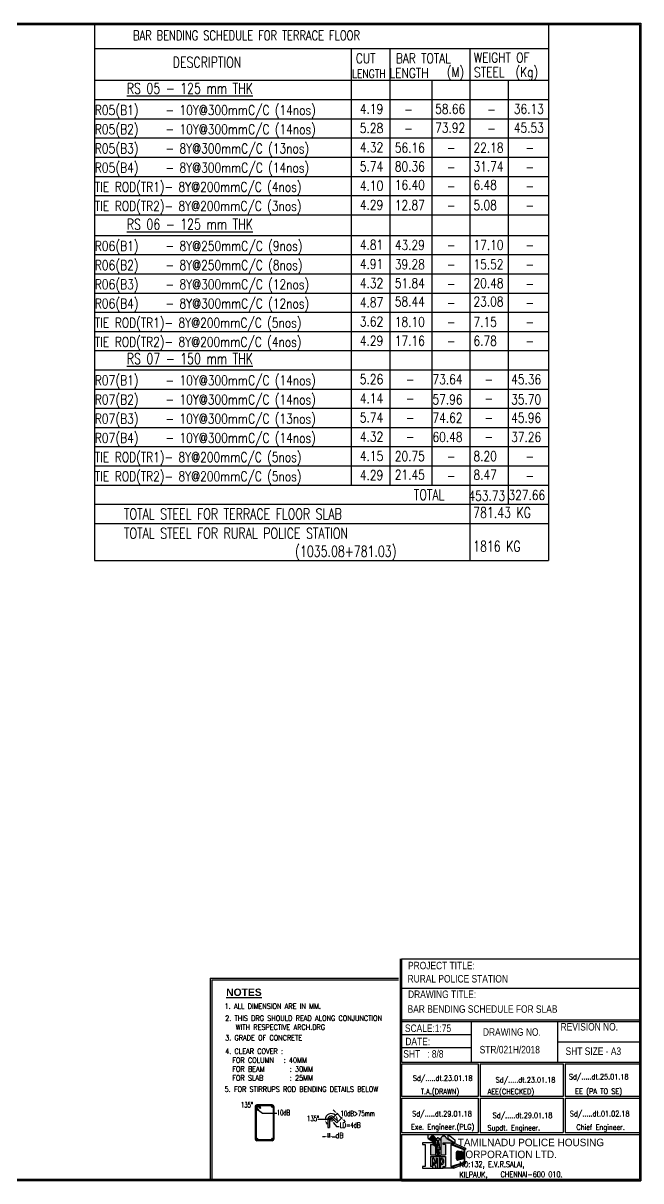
# Model space of a CAD drawing. Header units: millimetres. Extents: x 12977220 to 13113408, y -169657 to -55898.
# Drawn here: x 13107072 to 13113408, y -90005 to -78142 of the extents above; entities that cross this region are included whole.
import ezdxf

# ---------------------------------------------------------------- set-up
doc = ezdxf.new("R2010")
doc.units = ezdxf.units.MM
doc.header["$LTSCALE"] = 3
doc.linetypes.add('HIDDENX2', pattern=[0.75, 0.5, -0.25])
for name, color, linetype in [('COLUMN', 6, 'Continuous'), ('COLUMN-NAME', 83, 'Continuous'), ('DIM', 9, 'Continuous'), ('DIM1', 9, 'Continuous'), ('FORMWORK-SLAB', 33, 'HIDDENX2'), ('MAINROD', 31, 'Continuous'), ('OUTER FRAME', 7, 'Continuous'), ('text', 33, 'Continuous'), ('TITLE', 13, 'Continuous')]:
    doc.layers.add(name, color=color, linetype=linetype)
doc.styles.add('NOTES', font='romans.shx', dxfattribs={"width": 0.8})
doc.styles.add('ROD NAME', font='romans.shx', dxfattribs={"width": 0.75})
doc.styles.add('ROMAN', font='ROMANS.SHX', dxfattribs={"width": 0.8})
doc.styles.add('ROMANS', font='romans.shx', dxfattribs={"width": 0.8})
doc.styles.add('ROMANT', font='romant.shx', dxfattribs={"width": 0.75})
doc.styles.get("Standard").update_dxf_attribs({"font": 'ARIALBD.TTF', "height": 4.5})
doc.styles.add('style10', font='MICROSS.TTF', dxfattribs={"width": 0.8, "height": 150})
doc.styles.add('style6', font='romans.shx', dxfattribs={"width": 0.8})

# ---------------------------------------------------------------- blocks, each defined once
blk = doc.blocks.new('Logo')
for points in [[(277.93, 34.5), (277.93, 35.54, 0.933082), (276.26, 35.54)], [(278.78, 35.11), (278.65, 35.11), (278.63, 34.86), (278.76, 34.83)], [(284.65, 31.81, 0.490415), (284.11, 31.4), (284.11, 29.63, 0.479267), (284.64, 29.21), (286.42, 29.6), (286.42, 28.61), (286.57, 28.61), (286.57, 32.22), (286.42, 32.28), (286.42, 31.36)]]:
    blk.add_hatch(color=256).paths.add_polyline_path(points)
h = blk.add_hatch(color=256)
h.paths.add_polyline_path([(281.18, 35.54, 0.933082), (279.5, 35.54), (279.5, 30.78), (280.88, 30.78), (280.88, 33.85), (280.22, 33.85), (280.22, 34.27), (283.23, 34.27), (283.43, 34.19), (283.48, 34.3)])
h.paths.add_polyline_path([(277.93, 33.28), (277.24, 33.77), (276.43, 33.77), (276.43, 30.78), (277.93, 30.78)])
h = blk.add_hatch(color=256)
h.paths.add_polyline_path([(278.74, 35.8, 0.266001), (278.5, 35.78), (277.93, 35.41), (277.93, 35.26), (278.11, 35.25), (278.14, 35.14), (278.56, 35.14), (278.56, 35.11), (278.87, 35.11), (278.88, 35.14), (279.29, 35.14), (279.31, 35.26), (279.5, 35.27), (279.5, 35.43)])
h.paths.add_polyline_path([(278.16, 32.62), (278.4, 30.95, 0.515742), (278.77, 30.76), (279.03, 30.9, 0.377912), (279.15, 31.21), (278.69, 32.47, 0.46565), (278.54, 33.1), (278.78, 34.82), (278.58, 34.87)])
h.paths.add_polyline_path([(278.45, 32.48), (278.96, 31.21, -0.383339), (278.9, 31.05), (278.76, 30.97, -0.525535), (278.57, 31.07), (278.4, 32.47, -0.878606)], flags=16)
h = blk.add_hatch(color=256)
h.paths.add_polyline_path([(280.88, 30.24), (276.43, 30.24), (276.43, 27.3), (277.16, 27.3), (277.16, 26.84), (280.2, 26.84), (280.2, 27.3), (280.88, 27.3)])
h.paths.add_polyline_path([(280.3, 29.27), (280.3, 28.35, -0.414214), (279.8, 27.85), (279.41, 27.85, 0.414214), (279.31, 27.75), (279.31, 26.96, -0.414214), (279.21, 26.86), (279.09, 26.86, -0.414214), (278.99, 26.96), (278.99, 29.67, -0.414214), (279.09, 29.77), (279.26, 29.77), (279.8, 29.77, -0.414214)], flags=16)
h.paths.add_polyline_path([(279.97, 28.99), (279.97, 28.63, -0.414214), (279.47, 28.13), (279.41, 28.13, -0.414214), (279.31, 28.23), (279.31, 29.39, -0.414214), (279.41, 29.49), (279.47, 29.49, -0.414214)], flags=0)
h.paths.add_polyline_path([(278.47, 29.77), (278.47, 26.84), (278.04, 26.84), (277.54, 28.43, 0.842453), (277.39, 28.4), (277.39, 27.54), (277.04, 27.54), (277.04, 29.77), (277.47, 29.77), (277.97, 28.32, 0.845688), (278.12, 28.34), (278.12, 29.77)], flags=16)
for p, q in [((275.79, 36.78), (281.73, 36.78)), ((275.79, 35.54), (275.79, 36.78)), ((275.79, 35.54), (277.93, 34.21)), ((275.79, 35.54), (276.26, 35.54)), ((276.26, 35.54), (277.93, 34.5)), ((277.93, 35.41), (278.5, 35.78)), ((277.93, 35.54), (277.93, 30.58)), ((277.93, 35.26), (278.11, 35.25)), ((278.11, 35.25), (278.14, 35.14)), ((278.14, 35.14), (278.56, 35.14)), ((278.58, 34.87), (278.16, 32.62)), ((278.78, 34.82), (278.54, 33.1)), ((278.56, 35.14), (278.56, 35.11)), ((278.56, 35.11), (278.87, 35.11)), ((278.58, 34.87), (278.78, 34.82)), ((278.65, 35.11), (278.63, 34.86)), ((278.74, 35.8), (279.5, 35.43)), ((278.84, 34.35), (278.74, 34.59)), ((278.85, 34.35), (278.75, 34.59)), ((278.85, 34.35), (278.75, 34.59)), ((278.78, 35.11), (278.76, 34.83)), ((278.86, 34.35), (278.76, 34.59)), ((278.86, 34.35), (278.76, 34.59)), ((278.87, 34.36), (278.77, 34.6)), ((278.88, 34.36), (278.78, 34.6)), ((278.87, 35.11), (278.88, 35.14)), ((279.29, 35.14), (278.88, 35.14)), ((279.31, 35.26), (279.29, 35.14)), ((279.5, 35.27), (279.31, 35.26)), ((279.5, 35.54), (279.5, 30.58)), ((281.18, 35.54), (281.73, 35.54)), ((281.18, 35.54), (283.48, 34.3)), ((281.73, 36.78), (283.72, 35.15)), ((281.73, 35.54), (281.73, 36.78)), ((281.73, 35.54), (283.72, 34.33)), ((283.48, 34.3), (283.72, 34.33)), ((283.72, 35.15), (283.72, 34.33)), ((277.24, 34.27), (274.13, 34.27)), ((274.13, 34.27), (274.13, 33.85)), ((274.13, 33.85), (274.85, 33.85)), ((274.85, 33.85), (274.85, 27.3)), ((276.43, 33.77), (276.43, 30.78)), ((276.43, 33.77), (277.24, 33.77)), ((277.24, 34.27), (277.93, 33.79)), ((277.24, 33.77), (277.24, 34.27)), ((277.24, 33.77), (277.93, 33.28)), ((278.16, 32.62), (278.4, 30.95)), ((278.4, 32.47), (278.57, 31.07)), ((278.45, 32.48), (278.96, 31.21)), ((278.69, 32.47), (279.15, 31.21)), ((278.76, 30.97), (278.9, 31.05)), ((278.77, 30.76), (279.03, 30.9)), ((280.22, 33.85), (280.22, 34.27)), ((280.22, 34.27), (283.23, 34.27)), ((280.88, 33.85), (280.22, 33.85)), ((280.88, 33.85), (280.88, 30.78)), ((282.51, 33.85), (286.57, 32.22)), ((282.51, 33.85), (282.51, 27.3)), ((283.23, 33.85), (282.51, 33.85)), ((283.23, 34.27), (286.85, 32.75)), ((283.23, 34.27), (283.23, 33.85)), ((283.23, 33.85), (286.85, 32.28)), ((283.48, 34.3), (283.43, 34.19)), ((284.11, 31.4), (284.11, 29.63)), ((286.42, 31.36), (284.65, 31.81)), ((286.42, 32.26), (286.42, 31.36)), ((286.57, 32.22), (286.85, 32.28)), ((286.57, 32.22), (286.57, 28.61)), ((286.85, 32.75), (286.85, 32.28)), ((276.43, 30.78), (277.93, 30.78)), ((276.43, 30.24), (280.88, 30.24)), ((276.43, 30.24), (276.43, 27.3)), ((277.47, 29.77), (277.04, 29.77)), ((277.04, 29.77), (277.04, 27.54)), ((277.39, 27.54), (277.04, 27.54)), ((277.39, 28.4), (277.39, 27.54)), ((277.47, 29.77), (277.97, 28.32)), ((277.54, 28.43), (278.04, 26.84)), ((277.93, 30.58), (279.5, 30.58)), ((278.12, 29.77), (278.47, 29.77)), ((278.12, 29.77), (278.12, 28.34)), ((278.47, 29.77), (278.47, 26.84)), ((278.99, 29.67), (278.99, 26.96)), ((279.09, 29.77), (279.26, 29.77)), ((279.26, 29.77), (279.8, 29.77)), ((279.31, 29.39), (279.31, 28.23)), ((279.31, 27.75), (279.31, 26.96)), ((279.41, 29.49), (279.47, 29.49)), ((279.41, 28.13), (279.47, 28.13)), ((279.41, 27.85), (279.8, 27.85)), ((279.5, 30.78), (280.88, 30.78)), ((279.97, 28.99), (279.97, 28.63)), ((280.3, 29.27), (280.3, 28.35)), ((280.88, 30.24), (280.88, 27.3)), ((282.51, 27.3), (286.42, 28.61)), ((283.25, 27.3), (286.88, 28.61)), ((283.25, 26.84), (286.88, 28.16)), ((286.42, 29.6), (284.64, 29.21)), ((286.42, 29.6), (286.42, 28.61)), ((286.42, 28.61), (286.88, 28.61)), ((286.88, 28.61), (286.88, 28.16)), ((274.85, 27.3), (274.11, 27.3)), ((274.11, 27.3), (274.11, 26.84)), ((274.11, 26.84), (277.16, 26.84)), ((277.16, 27.3), (276.43, 27.3)), ((277.16, 26.84), (277.16, 27.3)), ((277.16, 26.84), (280.2, 26.84)), ((278.04, 26.84), (278.47, 26.84)), ((279.09, 26.86), (279.21, 26.86)), ((280.2, 26.84), (280.2, 27.3)), ((280.2, 27.3), (280.88, 27.3)), ((283.25, 26.84), (280.2, 26.84)), ((282.51, 27.3), (283.25, 27.3)), ((283.25, 27.3), (283.25, 26.84))]:
    blk.add_line(p, q)
for centre, radius, start, end in [((277.1, 35.48), 0.84, 3.9653, 176.0347), ((278.63, 35.57), 0.25, 63.8118, 123.3949), ((280.34, 35.48), 0.84, 3.9653, 176.0347), ((278.42, 32.47), 0.0258, 21.9871, 187.198), ((278.65, 30.99), 0.25, 188.257, 297.3852), ((278.35, 32.72), 0.425, 323.2695, 63.1457), ((278.7, 31.08), 0.125, 187.198, 298.0919), ((278.84, 31.16), 0.125, 298.0919, 21.9871), ((278.92, 31.12), 0.25, 297.3852, 20.1939), ((284.54, 31.4), 0.43, 75.5039, 180), ((277.47, 28.4), 0.075, 18.9584, 179.4086), ((278.04, 28.34), 0.075, 199.1167, 0), ((279.09, 29.67), 0.1, 90, 180), ((279.41, 29.39), 0.1, 90, 180), ((279.41, 28.23), 0.1, 180, 270), ((279.41, 27.75), 0.1, 90, 180), ((279.47, 28.99), 0.5, 360, 90), ((279.47, 28.63), 0.5, 270, 360), ((279.8, 29.27), 0.5, 0, 90), ((279.8, 28.35), 0.5, 270, 0), ((284.54, 29.63), 0.43, 180, 282.4275), ((279.09, 26.96), 0.1, 180, 270), ((279.21, 26.96), 0.1, 270, 0)]:
    blk.add_arc(centre, radius, start, end)
for points, knots in [([(278.84, 34.35), (278.89, 34.24), (278.93, 34.14), (278.99, 33.94), (279.01, 33.84), (279.01, 33.64), (279.01, 33.54), (279.01, 33.35), (279.01, 33.26), (279.07, 32.98), (279.18, 32.81), (279.19, 32.48), (279.11, 32.31), (278.97, 32.08), (278.92, 32.02), (278.87, 31.95)], [0, 0, 0, 0, 0.334655, 0.334655, 0.634053, 0.634053, 0.933451, 0.933451, 1.207949, 1.207949, 1.756946, 1.756946, 2.305942, 2.305942, 2.519, 2.519, 2.519, 2.519]), ([(278.84, 34.35), (278.89, 34.24), (278.93, 34.14), (278.99, 33.94), (279.01, 33.84), (279.01, 33.64), (279.01, 33.54), (279.01, 33.35), (279.01, 33.26), (279.07, 32.98), (279.18, 32.81), (279.19, 32.48), (279.11, 32.31), (278.97, 32.08), (278.92, 32.02), (278.87, 31.95)], [0, 0, 0, 0, 0.334655, 0.334655, 0.634053, 0.634053, 0.933451, 0.933451, 1.207949, 1.207949, 1.756946, 1.756946, 2.305942, 2.305942, 2.519, 2.519, 2.519, 2.519]), ([(278.85, 34.35), (278.92, 34.19), (279.08, 33.8), (278.96, 33.21), (279.32, 32.58), (279.06, 32.2), (278.88, 31.95)], [0, 0, 0, 0, 0.511006, 1.265148, 1.70064, 2.519, 2.519, 2.519, 2.519]), ([(278.86, 34.35), (278.9, 34.25), (278.95, 34.15), (279.01, 33.94), (279.02, 33.85), (279.03, 33.65), (279.03, 33.55), (279.03, 33.36), (279.03, 33.26), (279.09, 32.99), (279.2, 32.82), (279.21, 32.47), (279.13, 32.3), (278.98, 32.06), (278.93, 32), (278.89, 31.94)], [0, 0, 0, 0, 0.334461, 0.334461, 0.630781, 0.630781, 0.927101, 0.927101, 1.205074, 1.205074, 1.76102, 1.76102, 2.316967, 2.316967, 2.519, 2.519, 2.519, 2.519]), ([(278.87, 34.36), (278.91, 34.25), (278.96, 34.15), (279.02, 33.94), (279.04, 33.83), (279.04, 33.61), (279.04, 33.5), (279.04, 33.29), (279.05, 33.2), (279.1, 33.02), (279.15, 32.92), (279.21, 32.75), (279.22, 32.67), (279.21, 32.5), (279.18, 32.42), (279.09, 32.2), (278.99, 32.07), (278.9, 31.93)], [0, 0, 0, 0, 0.333726, 0.333726, 0.66043, 0.66043, 0.987134, 0.987134, 1.275485, 1.275485, 1.563837, 1.563837, 1.824015, 1.824015, 2.084193, 2.084193, 2.519, 2.519, 2.519, 2.519]), ([(278.88, 34.36), (278.92, 34.26), (278.97, 34.15), (279.04, 33.92), (279.05, 33.79), (279.05, 33.52), (279.04, 33.39), (279.07, 33.19), (279.08, 33.11), (279.14, 32.96), (279.17, 32.88), (279.23, 32.71), (279.24, 32.61), (279.2, 32.43), (279.16, 32.34), (279.06, 32.14), (278.98, 32.03), (278.91, 31.93)], [0, 0, 0, 0, 0.332992, 0.332992, 0.722341, 0.722341, 1.11169, 1.11169, 1.355602, 1.355602, 1.599513, 1.599513, 1.886295, 1.886295, 2.173078, 2.173078, 2.519, 2.519, 2.519, 2.519])]:
    blk.add_open_spline(points, degree=3, knots=knots)

msp = doc.modelspace()

# ---------------------------------------------------------------- linework, layer by layer
at = {"layer": 'COLUMN-NAME', "color": 8, "linetype": 'ByBlock', "ltscale": 500}
for p, q in [((13107805.5, -78154.3), (13112459.7, -78154.3)), ((13107805.5, -78154.3), (13107805.5, -83649.4)), ((13107805.5, -78154.3), (13107805.5, -83107.5)), ((13112459.7, -78154.3), (13112459.7, -83649.4)), ((13112459.7, -78154.3), (13112459.7, -83649.4)), ((13107805.5, -78402.9), (13112459.7, -78402.9)), ((13110435.6, -78402.9), (13110435.6, -82875)), ((13110832.4, -78402.9), (13110832.4, -82875)), ((13107805.5, -78726), (13112459.7, -78726)), ((13107805.5, -78726), (13112459.7, -78726)), ((13107805.5, -78925), (13112459.7, -78925)), ((13107805.5, -78925), (13112459.7, -78925)), ((13107805.5, -79121.7), (13112459.7, -79121.7)), ((13107805.5, -79318.5), (13112459.7, -79318.5)), ((13107805.5, -79515.2), (13112459.7, -79515.2)), ((13107805.5, -79712), (13112459.7, -79712)), ((13107805.5, -79908.7), (13112459.7, -79908.7)), ((13107805.5, -80105.5), (13112459.7, -80105.5)), ((13107805.5, -80317.3), (13112459.7, -80317.3)), ((13107805.5, -80317.3), (13112459.7, -80317.3)), ((13107805.5, -80514), (13112459.7, -80514)), ((13107805.5, -80710.8), (13112459.7, -80710.8)), ((13107805.5, -80907.5), (13112459.7, -80907.5)), ((13107805.5, -81104.3), (13112459.7, -81104.3)), ((13107805.5, -81301), (13112459.7, -81301)), ((13107805.5, -81497.8), (13112459.7, -81497.8)), ((13107805.5, -81694.5), (13112459.7, -81694.5)), ((13107805.5, -81694.5), (13112459.7, -81694.5)), ((13107805.5, -81891.2), (13112459.7, -81891.2)), ((13107805.5, -82088), (13112459.7, -82088)), ((13107805.5, -82284.7), (13112459.7, -82284.7)), ((13107805.5, -82481.5), (13112459.7, -82481.5)), ((13107805.5, -82678.2), (13112459.7, -82678.2)), ((13107805.5, -82875), (13112459.7, -82875)), ((13107805.5, -82875), (13112459.7, -82875)), ((13107805.5, -83071.7), (13112459.7, -83071.7)), ((13107805.5, -83268.5), (13112459.7, -83268.5)), ((13107805.5, -83649.4), (13112459.7, -83649.4))]:
    msp.add_line(p, q, dxfattribs=at)
at = {"layer": 'DIM1', "linetype": 'ByBlock'}
for p, q in [((13110231.5, -89377.1), (13110291.1, -89317.5)), ((13110273.4, -89298.1), (13110253.4, -89278.1)), ((13110262.5, -89346.2), (13110298.2, -89310.5)), ((13110337.7, -89362.4), (13110292, -89316.7)), ((13110256.5, -89410.9), (13110286.9, -89447.9)), ((13110286.9, -89447.9), (13110313.1, -89447.9)), ((13110308.2, -89392), (13110343.9, -89356.2)), ((13110356.3, -89381), (13110374.9, -89399.6)), ((13110170.4, -89553.2), (13110144.1, -89553.2)), ((13110196.5, -89515.6), (13110196.5, -89562)), ((13110196.5, -89553.3), (13110214, -89553.3)), ((13110214, -89515.6), (13110214, -89562)), ((13110240.3, -89553.3), (13110274.8, -89553.3))]:
    msp.add_line(p, q, dxfattribs=at)
msp.add_lwpolyline([(13109486.8, -89280), (13109527.2, -89311.5), (13109673.5, -89311.5)], dxfattribs=at)
for start, end in [(45, 180), (204.62852, 229.25704), (355.74296, 20.37148)]:
    msp.add_arc((13110231.5, -89377.1), 61.5, start, end, dxfattribs=at)
for points in [[(13110270.3, -89301.2), (13110276.5, -89295), (13110292, -89316.7)], [(13110171.3, -89403.7), (13110179.8, -89401.9), (13110170, -89377.1)], [(13110253.1, -89413.7), (13110259.8, -89408.1), (13110239.8, -89390.6)], [(13110285.5, -89358.1), (13110292.9, -89353.4), (13110275, -89333.6)], [(13110353.2, -89384.1), (13110359.4, -89377.9), (13110337.7, -89362.4)], [(13110170.2, -89548.9), (13110170.2, -89557.6), (13110196.5, -89553.3)], [(13110240.3, -89548.9), (13110240.3, -89557.6), (13110214, -89553.3)]]:
    msp.add_solid(points, dxfattribs=at)
at = {"layer": 'FORMWORK-SLAB', "linetype": 'Continuous'}
msp.add_line((13110231.5, -89377.1), (13110094.9, -89377.1), dxfattribs=at)
at = {"layer": 'FORMWORK-SLAB', "color": 2, "linetype": 'Continuous'}
msp.add_circle((13110231.5, -89377.1), 17.5, dxfattribs=at)
at = {"layer": 'FORMWORK-SLAB', "color": 7, "linetype": 'Continuous'}
for radius, start in [(35, 90), (17.5, 90), (17.5, 45)]:
    msp.add_arc((13110231.5, -89377.1), radius, start, 180, dxfattribs=at)
at = {"layer": 'MAINROD', "color": 2}
for p, q in [((13109452.2, -89244.3), (13109452.2, -89576.8)), ((13109460.9, -89244.3), (13109460.9, -89576.8)), ((13109483.8, -89283.1), (13109460.9, -89260.3)), ((13109489.9, -89276.9), (13109463.5, -89250.5)), ((13109627.2, -89226.8), (13109469.2, -89226.8)), ((13109539.7, -89226.8), (13109469.7, -89226.8)), ((13109502.3, -89264.5), (13109475.9, -89238.1)), ((13109508.5, -89258.3), (13109482.1, -89231.9)), ((13109489.9, -89276.9), (13109483.8, -89283.1)), ((13109627.2, -89235.5), (13109485.7, -89235.5)), ((13109508.5, -89258.3), (13109502.3, -89264.5)), ((13109636, -89244.3), (13109636, -89244.3)), ((13109636, -89244.3), (13109636, -89576.8)), ((13109644.7, -89244.3), (13109644.7, -89247.9)), ((13109644.7, -89244.3), (13109644.7, -89576.8)), ((13110196.5, -89377.1), (13110196.5, -89458.7)), ((13110214, -89377.1), (13110214, -89458.7)), ((13110289.7, -89410.5), (13110243.9, -89364.8)), ((13110302, -89398.2), (13110256.3, -89352.4)), ((13110302, -89398.2), (13110289.7, -89410.5)), ((13110196.5, -89458.7), (13110214, -89458.7)), ((13109627.2, -89585.6), (13109469.6, -89585.6)), ((13109627.2, -89594.3), (13109469.7, -89594.3)), ((13109636, -89576.8), (13109636, -89576.8))]:
    msp.add_line(p, q, dxfattribs=at)
for centre in [(13109469.7, -89244.3), (13109627.2, -89244.3), (13109469.6, -89576.8), (13109627.2, -89576.8)]:
    msp.add_circle(centre, 8.75, dxfattribs=at)
for centre, radius, start, end in [((13109469.7, -89244.3), 17.5, 45, 180), ((13109469.7, -89244.3), 8.75, 90, 180), ((13109627.2, -89244.3), 8.75, 0, 135), ((13109627.2, -89244.3), 17.5, 0, 90), ((13109627.2, -89244.3), 8.75, 0, 90), ((13109627.2, -89244.3), 8.75, 0, 90), ((13109627.2, -89244.3), 8.75, 315, 0), ((13110231.5, -89377.1), 35, 45, 180), ((13109469.7, -89576.8), 17.5, 180, 270), ((13109469.7, -89576.8), 8.75, 180, 270), ((13109627.2, -89576.8), 8.75, 225, 0), ((13109627.2, -89576.8), 17.5, 270, 0), ((13109627.2, -89576.8), 8.75, 270, 0), ((13109627.2, -89576.8), 8.75, 0, 45)]:
    msp.add_arc(centre, radius, start, end, dxfattribs=at)
at = {"layer": 'OUTER FRAME'}
for points in [[(13096629.5, -90005.2), (13096629.5, -78141.6), (13113407.9, -78141.6), (13113407.9, -90005.2)], [(13096644.7, -89989.9), (13096644.7, -78156.9), (13113392.7, -78156.9), (13113392.7, -89989.9)]]:
    msp.add_lwpolyline(points, close=True, dxfattribs=at)
at = {"layer": 'text', "color": 8}
for p, q in [((13111652.2, -78402.9), (13111652.2, -83649.4)), ((13111264.1, -78729.5), (13111264.1, -82875)), ((13112045.7, -78729.5), (13112045.7, -83071.7))]:
    msp.add_line(p, q, dxfattribs=at)
at = {"layer": 'TITLE', "color": 7}
for p, q in [((13110938.9, -87729.5), (13110938.9, -90005.2)), ((13110954.1, -87729.5), (13113407.9, -87729.5)), ((13110954.1, -87729.5), (13110954.1, -88788.3)), ((13108991.8, -87928.5), (13110923.6, -87928.5)), ((13108991.8, -87928.5), (13108991.8, -90005.2)), ((13109007, -87943.7), (13110923.6, -87943.7)), ((13109007, -87943.7), (13109007, -90005.2)), ((13110954.1, -88030.3), (13113407.9, -88030.3)), ((13110954.1, -88354.2), (13112062.3, -88354.2)), ((13110954.1, -88354.2), (13113407.9, -88354.2)), ((13110954.1, -88373.5), (13113407.9, -88373.5)), ((13110954.1, -88373.5), (13112062.3, -88373.5)), ((13111667.7, -88373.5), (13111667.7, -88788.3)), ((13110954.1, -88506.8), (13111667.7, -88506.8)), ((13110954.1, -88514.3), (13110954.1, -88788.3)), ((13112552.4, -88580.9), (13113407.9, -88580.9)), ((13110954.1, -88638.3), (13111667.7, -88638.3)), ((13110954.1, -88788.3), (13112062.3, -88788.3)), ((13110954.1, -88788.3), (13113407.9, -88788.3)), ((13110954.1, -88807.6), (13110954.1, -89141)), ((13110954.1, -88807.6), (13110954.1, -89141)), ((13110954.1, -88807.6), (13111739.9, -88807.6)), ((13110954.1, -88807.6), (13111739.9, -88807.6)), ((13111739.9, -88807.6), (13111739.9, -89141)), ((13111759.2, -88807.6), (13111759.2, -89141)), ((13111759.2, -88807.6), (13112611.7, -88807.6)), ((13111759.2, -88807.6), (13112062.3, -88807.6)), ((13112611.7, -88807.6), (13112611.7, -89141)), ((13112631, -88807.6), (13112631, -89141)), ((13112631, -88807.6), (13113407.9, -88807.6)), ((13111739.9, -89141), (13110954.1, -89141)), ((13110954.1, -89159), (13110954.1, -89510.8)), ((13110954.1, -89159), (13110954.1, -89510.8)), ((13110954.1, -89159), (13111739.9, -89159)), ((13111739.9, -89159), (13111739.9, -89510.8)), ((13112611.7, -89141), (13111759.2, -89141)), ((13111759.2, -89159), (13112611.7, -89159)), ((13111759.2, -89159), (13111759.2, -89510.8)), ((13112611.7, -89159), (13112611.7, -89510.8)), ((13113407.9, -89141), (13112631, -89141)), ((13112631, -89159), (13113407.9, -89159)), ((13112631, -89159), (13112631, -89510.8)), ((13110954.1, -89510.8), (13111739.9, -89510.8)), ((13110954.1, -89510.8), (13111739.9, -89510.8)), ((13110954.1, -89530.1), (13113407.9, -89530.1)), ((13110954.1, -89530.1), (13113407.9, -89530.1)), ((13110954.1, -89530.1), (13110954.1, -90005.2)), ((13111759.2, -89510.8), (13112611.7, -89510.8)), ((13111759.2, -89510.8), (13112611.7, -89510.8)), ((13112631, -89510.8), (13113407.9, -89510.8)), ((13112631, -89510.8), (13113407.9, -89510.8))]:
    msp.add_line(p, q, dxfattribs=at)
for points in [[(13113407.9, -88788.3), (13113407.9, -87729.5)], [(13112552.4, -88373.5), (13112552.4, -88788.3)], [(13113407.9, -89141), (13113407.9, -88807.6)], [(13113407.9, -89510.8), (13113407.9, -89159)], [(13110954.1, -90005.2), (13113407.9, -90005.2), (13113407.9, -89530.1)]]:
    msp.add_lwpolyline(points, dxfattribs=at)

# ---------------------------------------------------------------- block references
at = {"layer": 'TITLE', "color": 5, "xscale": 34.58593831490725, "yscale": 34.58593831514008, "zscale": 34.58593831514175}
msp.add_blockref('Logo', (13101688.7, -90802), dxfattribs=at)

# ---------------------------------------------------------------- texts
at = {"layer": 'COLUMN'}
msp.add_text('%%UNOTES', height=75.73, dxfattribs=at).set_placement((13109154.2, -88110.7))
at = {"layer": 'COLUMN-NAME', "color": 6, "linetype": 'ByBlock', "style": 'ROMAN', "width": 0.8}
for s, p in [('R05(B1)    - 10Y@300mmC/C (14nos)', (13107808.4, -79082.5)), ('4.19', (13110526.4, -79070.5)), ('R05(B2)    - 10Y@300mmC/C (14nos)', (13107808.4, -79279.2)), ('5.28', (13110526.4, -79267.2)), ('R05(B3)    - 8Y@300mmC/C (13nos)', (13107808.4, -79476)), ('4.32', (13110526.4, -79464)), ('R05(B4)    - 8Y@300mmC/C (14nos)', (13107808.4, -79672.7)), ('5.74', (13110526.4, -79660.7)), ('TIE ROD(TR1)- 8Y@200mmC/C (4nos)', (13107808.4, -79869.5)), ('4.10', (13110526.4, -79857.5)), ('TIE ROD(TR2)- 8Y@200mmC/C (3nos)', (13107808.4, -80066.2)), ('4.29', (13110526.4, -80054.2)), ('R06(B1)    - 8Y@250mmC/C (9nos)', (13107808.4, -80474.8)), ('4.81', (13110526.4, -80462.8)), ('R06(B2)    - 8Y@250mmC/C (8nos)', (13107808.4, -80671.5)), ('4.91', (13110526.4, -80659.5)), ('R06(B3)    - 8Y@300mmC/C (12nos)', (13107808.4, -80868.3)), ('4.32', (13110526.4, -80856.3)), ('R06(B4)    - 8Y@300mmC/C (12nos)', (13107808.4, -81065)), ('4.87', (13110526.4, -81053)), ('TIE ROD(TR1)- 8Y@200mmC/C (5nos)', (13107808.4, -81261.8)), ('3.62', (13110526.4, -81249.8)), ('TIE ROD(TR2)- 8Y@200mmC/C (4nos)', (13107808.4, -81458.5)), ('4.29', (13110526.4, -81446.5)), ('R07(B1)    - 10Y@300mmC/C (14nos)', (13107808.4, -81852)), ('5.26', (13110526.4, -81840)), ('R07(B2)    - 10Y@300mmC/C (14nos)', (13107808.4, -82048.8)), ('4.14', (13110526.4, -82036.8)), ('R07(B3)    - 10Y@300mmC/C (13nos)', (13107808.4, -82245.5)), ('5.74', (13110526.4, -82233.5)), ('R07(B4)    - 10Y@300mmC/C (14nos)', (13107808.4, -82442.2)), ('TIE ROD(TR1)- 8Y@200mmC/C (5nos)', (13107808.4, -82639)), ('TIE ROD(TR2)- 8Y@200mmC/C (5nos)', (13107808.4, -82835.7))]:
    msp.add_text(s, height=100, dxfattribs=at).set_placement(p)
at = {"layer": 'DIM', "color": 6, "linetype": 'ByBlock', "style": 'ROMANS', "width": 0.8}
for s, height, p in [('CUT', 100, (13110482.8, -78552)), ('BAR TOTAL', 100, (13110894.3, -78552.2)), ('WEIGHT OF ', 100, (13111696.2, -78544.2)), ('LENGTH', 85.71, (13110446.4, -78703)), (' LENGTH', 100, (13110775.4, -78701.9)), ('(M)', 100, (13111416, -78691.9)), ('STEEL', 100, (13111696.2, -78694.2)), ('(Kg)', 100, (13112122.1, -78691.5)), ('58.66', 100, (13111297.7, -79070.5)), ('36.13', 100, (13112105.2, -79070.5)), ('-', 100, (13110981.4, -79075.6)), ('-', 100, (13111831.1, -79075.6)), ('-', 100, (13110981.4, -79272.4)), ('73.92', 100, (13111297.7, -79263.7)), ('-', 100, (13111831.1, -79272.4)), ('45.53', 100, (13112105.2, -79263.7)), ('56.16', 100, (13110883.7, -79468.1)), ('-', 100, (13111417, -79469.1)), ('22.18', 100, (13111691.2, -79468.1)), ('-', 100, (13112224.6, -79469.1)), ('80.36', 100, (13110882.6, -79660.7)), ('31.74', 100, (13111690.1, -79660.7)), ('-', 100, (13111417, -79665.9)), ('-', 100, (13112224.6, -79665.9)), ('16.40', 100, (13110882.6, -79849)), ('-', 100, (13111417, -79862.6)), ('6.48', 100, (13111690.1, -79849)), ('-', 100, (13112224.6, -79862.6)), ('12.87', 100, (13110882.6, -80057.2)), ('5.08', 100, (13111690.1, -80057.2)), ('-', 100, (13111417, -80059.3)), ('-', 100, (13112224.6, -80059.3)), ('43.29', 100, (13110882.6, -80465.1)), ('-', 100, (13111417, -80467.9)), ('17.10', 100, (13111690.1, -80465.1)), ('-', 100, (13112224.6, -80467.9)), ('39.28', 100, (13110882.6, -80663.3)), ('-', 100, (13111417, -80664.7)), ('15.52', 100, (13111690.1, -80663.3)), ('-', 100, (13112224.6, -80664.7)), ('51.84', 100, (13110882.6, -80856.7)), ('20.48', 100, (13111690.1, -80856.7)), ('-', 100, (13111417, -80861.4)), ('-', 100, (13112224.6, -80861.4)), ('58.44', 100, (13110882.6, -81044.7)), ('-', 100, (13111417, -81058.2)), ('23.08', 100, (13111690.1, -81044.7)), ('-', 100, (13112224.6, -81058.2)), ('18.10', 100, (13110882.6, -81253.5)), ('-', 100, (13111417, -81254.9)), ('7.15', 100, (13111690.1, -81253.5)), ('-', 100, (13112224.6, -81254.9)), ('17.16', 100, (13110882.6, -81446.8)), ('6.78', 100, (13111690.1, -81446.8)), ('-', 100, (13111417, -81451.6)), ('-', 100, (13112224.6, -81451.6)), ('-', 100, (13110996.1, -81841.8)), ('73.64', 100, (13111270.7, -81840.8)), ('-', 100, (13111803.6, -81841.8)), ('45.36', 100, (13112078.2, -81840.8)), ('57.96', 100, (13111270.7, -82048.1)), ('35.70', 100, (13112078.2, -82048.1)), ('-', 100, (13110996.1, -82038.6)), ('-', 100, (13111803.6, -82038.6)), ('-', 100, (13110996.1, -82235.3)), ('74.62', 100, (13111270.7, -82235.9)), ('-', 100, (13111803.6, -82235.3)), ('45.96', 100, (13112078.2, -82235.9)), ('4.32', 100, (13110526.4, -82430.2)), ('60.48', 100, (13111270.7, -82432.6)), ('37.26', 100, (13112078.2, -82432.6)), ('-', 100, (13110996.1, -82432.1)), ('-', 100, (13111803.6, -82432.1)), ('4.15', 100, (13110526.4, -82627)), ('20.75', 100, (13110882.6, -82629.2)), ('8.20', 100, (13111690.1, -82629.2)), ('-', 100, (13111417, -82632.1)), ('-', 100, (13112224.6, -82632.1)), ('4.29', 100, (13110526.4, -82823.7)), ('21.45', 100, (13110882.6, -82819.4)), ('-', 100, (13111417, -82828.9)), ('8.47', 100, (13111690.1, -82819.4)), ('-', 100, (13112224.6, -82828.9)), ('453.73', 100, (13111639.1, -83035)), ('327.66', 100, (13112049, -83028))]:
    msp.add_text(s, height=height, dxfattribs=at).set_placement(p)
at = {"layer": 'text', "color": 6, "linetype": 'ByBlock', "style": 'ROMANT', "width": 0.75}
for s, height, p in [('BAR BENDING SCHEDULE FOR TERRACE FLOOR', 99.048, (13108199.4, -78316.6)), ('DESCRIPTION', 110, (13108606.1, -78597.6)), ('%%URS 05 - 125 mm THK', 110, (13108135.1, -78865.3)), ('%%URS 06 - 125 mm THK', 110, (13108135.1, -80257.6)), ('%%URS 07 - 150 mm THK', 110, (13108135.1, -81634.8)), ('TOTAL', 110, (13111078.7, -83029.8)), ('TOTAL STEEL FOR TERRACE FLOOR SLAB', 110, (13108106.1, -83226.6)), ('781.43 KG', 110, (13111687.2, -83212.3)), ('TOTAL STEEL FOR RURAL POLICE STATION', 110, (13108106.1, -83423.3)), ('(1035.08+781.03)', 110, (13109862.1, -83609.1)), ('1816 KG', 110, (13111687.2, -83557.2))]:
    msp.add_text(s, height=height, dxfattribs=at).set_placement(p)
at = {"layer": 'text', "color": 6}
for s, height, style, width, p in [('PROJECT TITLE:', 77.093, 'style10', 0.8, (13111020, -87837.6)), ('RURAL POLICE STATION', 77.093, 'style10', 0.8, (13111015.3, -87972.9)), ('DRAWING TITLE:', 77.093, 'style10', 0.8, (13111020, -88131.6)), ('1. ALL DIMENSION ARE IN MM.', 54.696, 'NOTES', 0.8, (13109137.8, -88242.5)), ('BAR BENDING SCHEDULE FOR SLAB', 77.093, 'style10', 0.8, (13111015.3, -88282.9)), ('2. THIS DRG SHOULD READ ALONG CONJUNCTION ', 54.696, 'NOTES', 0.8, (13109144, -88366.3)), ('WITH RESPECTIVE ARCH.DRG', 54.696, 'NOTES', 0.8, (13109253.6, -88457.5)), ('3. GRADE OF CONCRETE ', 54.696, 'NOTES', 0.8, (13109144, -88566.2)), ('STR/021H/2018', 77.093, 'style10', 0.8, (13111754.6, -88699.2)), ('4. CLEAR COVER :', 54.696, 'NOTES', 0.8, (13109144, -88704.5)), ('SHT SIZE - A3', 77.093, 'style10', 0.8, (13112635.6, -88714.8)), ('  FOR COLUMN   : 40MM', 54.696, 'NOTES', 0.8, (13109150.3, -88795.6)), ('  FOR BEAM  ', 54.696, 'NOTES', 0.8, (13109150.3, -88886.8)), (': 30MM', 54.7, 'NOTES', 0.8, (13109806.6, -88886.8)), ('  FOR SLAB', 54.7, 'NOTES', 0.8, (13109150.3, -88977.9)), (': 25MM', 54.7, 'NOTES', 0.8, (13109806.6, -88977.9)), ('5. FOR STIRRUPS ROD BENDING DETAILS BELOW', 54.696, 'NOTES', 0.8, (13109137.8, -89093.5)), ('dB', 54.7, 'ROD NAME', 0.75, (13110275.9, -89567)), ('TAMILNADU POLICE HOUSING', 77.093, 'style10', 0.95, (13111529.9, -89650.4)), ('CORPORATION LTD.', 77.093, 'style10', 0.95, (13111534.6, -89772.4))]:
    msp.add_text(s, height=height, dxfattribs=dict(at, style=style, width=width)).set_placement(p)
at = {"layer": 'text', "color": 6, "ltscale": 0.25, "style": 'ROD NAME', "width": 0.6}
for s, p in [('135%%D', (13109305.7, -89253.9)), ('10dB', (13109673, -89333.6)), ('10dB>75mm', (13110327.5, -89342.8)), ('135%%D', (13109983.3, -89393.6)), ('LD=4dB', (13110319.1, -89460.9))]:
    msp.add_text(s, height=54.7, dxfattribs=at).set_placement(p)
at = {"layer": 'text', "color": 6, "attachment_point": 1, "style": 'style10'}
for s, insert, char_height, width in [('SCALE:1:75', (13110988.1, -88402.6), 77.09, 928.751), ('DRAWING NO.', (13111788, -88441.6), 77.093, 627.859), ('REVISION NO.', (13112584.7, -88388), 77.093, 928.751), ('DATE:', (13110992.4, -88538.2), 77.09, 928.751), ('SHT   : 8/8', (13110971.5, -88665.8), 77.093, 928.751)]:
    msp.add_mtext(s, dxfattribs=dict(at, insert=insert, char_height=char_height, width=width))
at = {"layer": 'TITLE', "color": 6, "style": 'style6', "width": 0.8}
for s, height, p in [('Sd/.....dt.23.01.18', 55.02, (13111069.3, -88980.5, -0.4)), ('Sd/.....dt.23.01.18', 55.02, (13111918.7, -88998.2, -0.4)), ('Sd/.....dt.25.01.18', 55.02, (13112669.7, -88965.5, -0.4)), ('T.A.(DRAWN)', 55.02, (13111150.9, -89116.5)), ('AEE(CHECKED) ', 55.02, (13111836, -89117.6)), ('EE (PA TO SE)', 55.02, (13112733.8, -89115.2)), ('Sd/.....dt.29.01.18', 55.02, (13111062.3, -89344.6, -0.4)), ('Sd/.....dt.29.01.18', 55.02, (13111888.2, -89361.7, -0.4)), ('Sd/.....dt.01.02.18', 55.02, (13112679.5, -89344.4)), ('Exe. Engineer.(PLG)', 55.02, (13111050.7, -89479.2)), ('Supdt. Engineer.  ', 55.02, (13111834.7, -89488.7)), ('Chief Engineer.', 55.02, (13112746.5, -89483.2)), ('NO:132, E.V.R.SALAI,', 57.82, (13111546.1, -89863.4)), ('KILPAUK, ', 57.82, (13111546.1, -89969.4)), ('CHENNAI-600 010.', 57.82, (13111968.5, -89967.9))]:
    msp.add_text(s, height=height, dxfattribs=at).set_placement(p)

doc.saveas('drawing.dxf')
